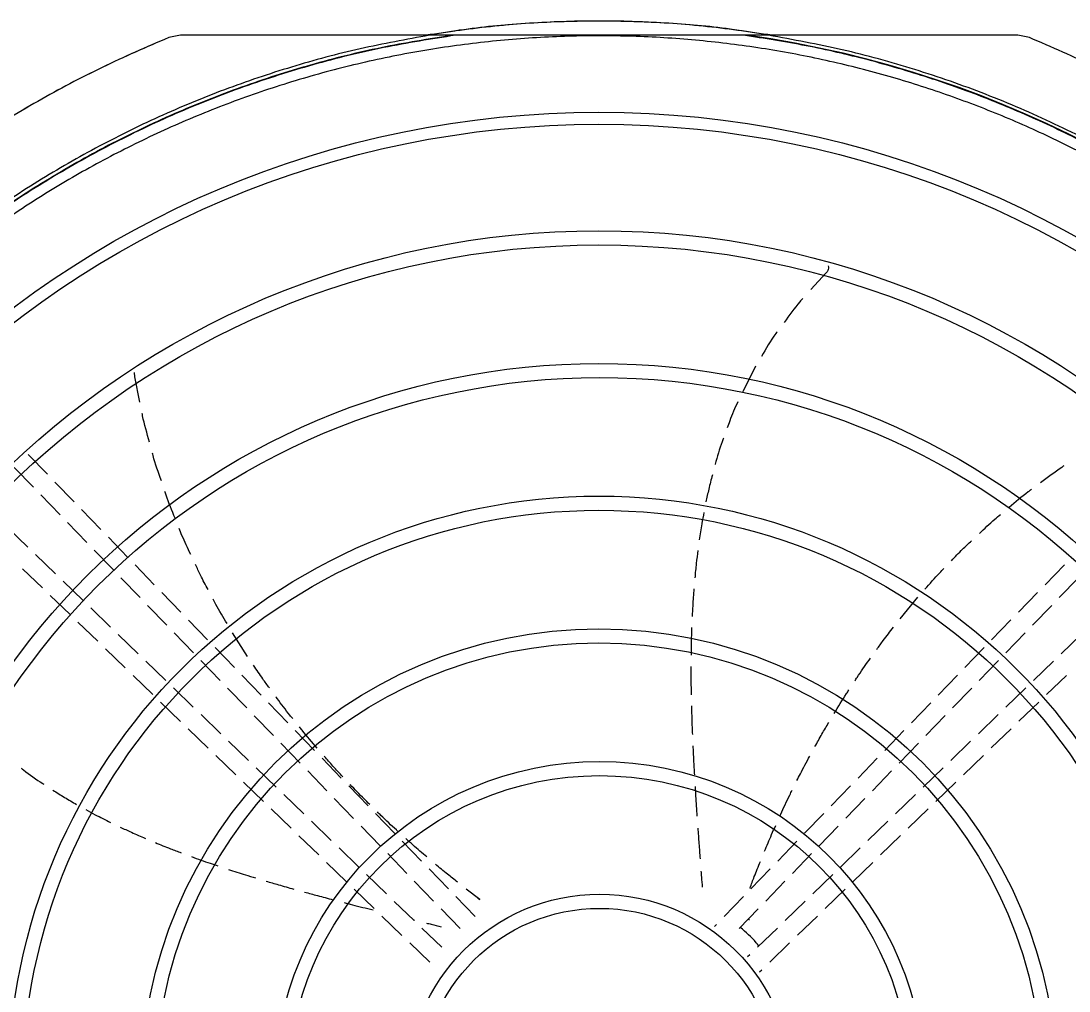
# Model space of a CAD drawing. Extents: x -24 to 296, y -58 to 147.
# Drawn here: x 81.05 to 91.8, y 38.06 to 48.02 of the extents above; entities that cross this region are included whole.
import ezdxf

# ---------------------------------------------------------------- set-up
doc = ezdxf.new("R2010")
doc.units = 0
doc.header["$MEASUREMENT"] = 0
doc.layers.get('0').update_dxf_attribs({"linetype": 'CONTINUOUS'})

msp = doc.modelspace()

# ---------------------------------------------------------------- linework, layer by layer
at = {"color": 7, "linetype": 'Continuous', "lineweight": 25}
for p, q in [((82.68736, 47.87206), (82.56787, 47.84851)), ((82.56787, 47.84851), (82.56865, 47.84851)), ((82.68814, 47.87206), (82.56865, 47.84851)), ((82.68814, 47.87206), (82.68736, 47.87206)), ((85.24485, 47.87206), (82.68814, 47.87206)), ((85.48036, 47.87205), (85.24485, 47.87206)), ((88.72103, 47.87206), (88.4942, 47.87206)), ((91.27776, 47.87206), (88.72103, 47.87206)), ((91.39725, 47.84851), (91.27776, 47.87206)), ((89.31307, 45.4356), (89.15528, 45.26202)), ((82.21989, 44.36765), (82.21631, 44.40993)), ((82.22054, 44.36765), (82.2169, 44.41032)), ((88.5872, 44.47569), (88.45609, 44.2145)), ((82.22054, 44.36765), (82.21989, 44.36765)), ((82.2726, 44.10681), (82.22054, 44.36765)), ((81.32411, 43.36764), (81.12743, 43.57106)), ((80.98183, 43.43844), (81.17962, 43.23388)), ((81.59831, 43.08406), (81.40128, 43.28784)), ((81.25569, 43.15521), (81.45345, 42.95069)), ((81.87165, 42.80137), (81.67467, 43.00508)), ((81.12262, 42.62021), (80.91917, 42.81692)), ((81.53023, 42.87127), (81.72704, 42.66773)), ((82.14619, 42.51743), (81.949, 42.72137)), ((81.80334, 42.58882), (82.00036, 42.38505)), ((81.40566, 42.34653), (81.2014, 42.54403)), ((81.06888, 42.39834), (81.27227, 42.20169)), ((82.4199, 42.23434), (82.22214, 42.43888)), ((91.75605, 42.43945), (91.55782, 42.23444)), ((81.68905, 42.07252), (81.48524, 42.26959)), ((82.07759, 42.30518), (82.27462, 42.10141)), ((91.70388, 42.10231), (91.90042, 42.30557)), ((82.69352, 41.95136), (82.49589, 42.15575)), ((91.4815, 42.15551), (91.28427, 41.95153)), ((81.35184, 42.12475), (81.55578, 41.92756)), ((90.07074, 41.88444), (90.2533, 42.10491)), ((81.9716, 41.79931), (81.7674, 41.99676)), ((82.3511, 42.02231), (82.54837, 41.81829)), ((91.4302, 41.81926), (91.6266, 42.02238)), ((81.63521, 41.85075), (81.83935, 41.65337)), ((82.96721, 41.6683), (82.77073, 41.87151)), ((91.20742, 41.87205), (91.01034, 41.66823)), ((82.2541, 41.52617), (82.05095, 41.72259)), ((82.62453, 41.73952), (82.82171, 41.53559)), ((83.37621, 41.49896), (83.22397, 41.7391)), ((91.15584, 41.53551), (91.3538, 41.74024)), ((91.92741, 41.7233), (91.72284, 41.52549)), ((81.91809, 41.57723), (82.1225, 41.37959)), ((83.24177, 41.38435), (83.0447, 41.58816)), ((90.93379, 41.58905), (90.73685, 41.38537)), ((82.53798, 41.25167), (82.33439, 41.44853)), ((82.89821, 41.45647), (83.09577, 41.25215)), ((90.88232, 41.25263), (91.07972, 41.45679)), ((91.64351, 41.44879), (91.44075, 41.25275)), ((82.20186, 41.30286), (82.40505, 41.10639)), ((83.51606, 41.10067), (83.31864, 41.30484)), ((90.66021, 41.30611), (90.46291, 41.10206)), ((91.57213, 41.10596), (91.77662, 41.30368)), ((82.82051, 40.9785), (82.61747, 41.17482)), ((83.17172, 41.1736), (83.36917, 40.96939)), ((90.60874, 40.96968), (90.80578, 41.17347)), ((91.36058, 41.17523), (91.1571, 40.97848)), ((82.48524, 41.02886), (82.68926, 40.83158)), ((83.78923, 40.81814), (83.59238, 41.02173)), ((90.38527, 41.02176), (90.18826, 40.818)), ((91.28929, 40.83248), (91.4936, 41.03002)), ((83.10425, 40.70414), (82.90059, 40.90107)), ((83.44609, 40.88984), (83.64273, 40.68647)), ((90.33555, 40.68714), (90.53258, 40.89092)), ((91.0777, 40.90171), (90.87386, 40.70461)), ((82.76858, 40.75489), (82.97283, 40.5574)), ((91.0062, 40.55876), (91.21014, 40.75595)), ((84.06435, 40.53361), (83.86676, 40.73796)), ((90.11094, 40.73804), (89.91354, 40.53388)), ((83.38731, 40.43046), (83.18277, 40.62822)), ((83.71914, 40.60745), (83.91663, 40.40319)), ((90.06127, 40.40348), (90.25821, 40.60716)), ((90.79426, 40.62765), (90.59048, 40.43061)), ((83.05174, 40.4811), (83.25558, 40.28401)), ((84.33866, 40.24991), (84.14083, 40.45451)), ((89.83681, 40.45453), (89.63965, 40.25061)), ((90.72201, 40.28397), (90.92591, 40.48112)), ((83.67039, 40.15674), (83.46675, 40.35364)), ((83.9935, 40.32369), (84.19065, 40.1198)), ((89.78741, 40.12024), (89.98434, 40.32391)), ((90.51153, 40.35427), (90.30755, 40.15704)), ((83.33566, 40.20658), (83.53992, 40.00907)), ((84.61313, 39.96605), (84.41533, 40.17062)), ((89.56255, 40.17087), (89.36481, 39.96637)), ((90.43803, 40.00939), (90.64225, 40.20685)), ((83.95287, 39.88361), (83.74913, 40.08061)), ((84.26684, 40.04099), (84.46438, 39.83669)), ((89.51366, 39.83712), (89.71063, 40.04083)), ((90.22904, 40.08113), (90.02473, 39.88358)), ((83.6185, 39.9331), (83.82322, 39.73515)), ((90.15528, 39.73599), (90.35902, 39.93299)), ((84.23604, 39.60981), (84.03286, 39.80626)), ((84.88723, 39.68256), (84.68956, 39.887)), ((89.28797, 39.8869), (89.09068, 39.68286)), ((89.94582, 39.80728), (89.74152, 39.60974)), ((84.54079, 39.75766), (84.73756, 39.55417)), ((89.24038, 39.55448), (89.43687, 39.7577)), ((83.90307, 39.65794), (84.10696, 39.4608)), ((85.16263, 39.39774), (84.96461, 39.60253)), ((89.0132, 39.60273), (88.81588, 39.39865)), ((89.8707, 39.46083), (90.07576, 39.65911)), ((84.51988, 39.33536), (84.31581, 39.53268)), ((84.81474, 39.47434), (85.01198, 39.27036)), ((88.96646, 39.27119), (89.16308, 39.47454)), ((89.66267, 39.5335), (89.45805, 39.33566)), ((84.18649, 39.3839), (84.39144, 39.18574)), ((89.58652, 39.18605), (89.79211, 39.38484)), ((84.80217, 39.06242), (84.59862, 39.25923)), ((85.43781, 39.11314), (85.23882, 39.31894)), ((88.73881, 39.31894), (88.54008, 39.11341)), ((89.37967, 39.25987), (89.17497, 39.06195)), ((85.0876, 39.19214), (85.28581, 38.98715)), ((88.69209, 38.98743), (88.88969, 39.19179)), ((84.47048, 39.10931), (84.67493, 38.91162)), ((85.71348, 38.82803), (85.51505, 39.03325)), ((85.75863, 39.00331), (85.62072, 39.10947)), ((88.46288, 39.03357), (88.26485, 38.82876)), ((89.30241, 38.91134), (89.50782, 39.10996)), ((85.08545, 38.78851), (84.88242, 38.98482)), ((85.736, 39.02024), (85.73545, 39.02023)), ((85.75277, 39.00758), (85.75843, 39.00331)), ((85.75843, 39.00331), (85.75863, 39.00331)), ((89.09577, 38.98536), (88.89253, 38.78885)), ((84.7554, 38.83381), (84.95994, 38.63605)), ((85.36238, 38.90796), (85.55884, 38.70477)), ((88.41883, 38.70482), (88.61568, 38.9084)), ((89.01805, 38.6364), (89.22289, 38.83446)), ((85.07942, 38.79433), (85.08848, 38.79212)), ((85.36959, 38.51377), (85.16542, 38.71119)), ((88.18734, 38.74859), (88.16562, 38.72613)), ((88.81239, 38.71136), (88.60861, 38.51432)), ((85.04022, 38.55842), (85.24535, 38.36008)), ((88.73317, 38.36094), (88.9377, 38.5587)), ((88.52931, 38.43765), (88.50727, 38.41634)), ((88.63029, 38.26147), (88.65327, 38.28368))]:
    msp.add_line(p, q, dxfattribs=at)
for centre, radius in [((86.98215, 37.08527), 9.99706), ((86.98215, 37.08465), 9.87436), ((86.98215, 37.08527), 8.78089), ((86.98215, 37.08465), 8.63615), ((86.98215, 37.08465), 7.41998), ((86.98834, 37.08475), 7.27453), ((86.98215, 37.08465), 6.05846), ((86.98215, 37.08465), 5.9131), ((86.98215, 37.08465), 4.69694), ((86.98215, 37.08465), 4.55158), ((86.98834, 37.08465), 3.33542), ((86.98834, 37.08475), 3.18997), ((86.98834, 37.08465), 1.9739), ((86.98834, 37.08475), 1.82845)]:
    msp.add_circle(centre, radius)
msp.add_arc((86.98726, 37.08465), 10.89215, 277.952419, 82.047581, dxfattribs=at)
for points, knots in [([(88.75874, 47.87206), (88.52324, 47.90628), (88.05225, 47.97473), (87.33914, 48.01891), (86.6252, 48.01891), (85.91209, 47.97473), (85.4411, 47.90628), (85.2056, 47.87206)], [0, 0, 0, 0, 0.20000006, 0.40000001, 0.59999999, 0.79999994, 1, 1, 1, 1]), ([(88.68997, 47.87887), (88.56942, 47.89877), (88.22737, 47.95523), (87.65765, 48.00299), (86.9844, 48.02587), (86.31113, 48.00329), (85.74014, 47.95562), (85.39682, 47.89908), (85.27502, 47.87902)], [0, 0, 0, 0, 0.10683841, 0.30314296, 0.49944752, 0.69575221, 0.89205686, 1, 1, 1, 1]), ([(85.24485, 47.87206), (85.00625, 47.82889), (84.52906, 47.74256), (83.8262, 47.55307), (83.13677, 47.32065), (82.46452, 47.04198), (81.81223, 46.71946), (81.1829, 46.35416), (80.57907, 45.948), (80.00429, 45.50196), (79.45786, 45.02099), (79.12214, 44.67105), (78.95428, 44.49608)], [0, 0, 0, 0, 0.09999998, 0.20000011, 0.30000004, 0.40000004, 0.50000007, 0.60000006, 0.70000007, 0.80000001, 0.90000002, 1, 1, 1, 1]), ([(85.48036, 47.87205), (85.23521, 47.83286), (84.74492, 47.75447), (84.02185, 47.57354), (83.31213, 47.34723), (82.61971, 47.07199), (81.94765, 46.75037), (81.29919, 46.38348), (80.67711, 45.97334), (80.08523, 45.52101), (79.52292, 45.03174), (79.17796, 44.67463), (79.00548, 44.49607)], [0, 0, 0, 0, 0.09999995, 0.19999994, 0.30000004, 0.39999999, 0.49999996, 0.59999997, 0.69999999, 0.8, 0.89999999, 1, 1, 1, 1]), ([(85.50881, 47.87205), (85.26285, 47.83337), (84.77092, 47.75599), (84.04532, 47.57614), (83.33305, 47.35061), (82.6381, 47.07581), (81.96356, 46.75431), (81.3127, 46.38721), (80.68833, 45.97656), (80.09431, 45.52343), (79.53001, 45.03311), (79.18389, 44.67509), (79.01083, 44.49608)], [0, 0, 0, 0, 0.1, 0.20000001, 0.29999999, 0.39999993, 0.50000004, 0.6, 0.69999999, 0.80000002, 0.90000003, 1, 1, 1, 1]), ([(79.15686, 29.67323), (79.29939, 29.5275), (79.58654, 29.23391), (80.05139, 28.82273), (80.54397, 28.4322), (81.06524, 28.06741), (81.61326, 27.73023), (82.18599, 27.42362), (82.78079, 27.1501), (83.39428, 26.91205), (84.02345, 26.71121), (84.66497, 26.549), (85.31523, 26.42645), (85.97052, 26.34414), (86.62723, 26.30218), (87.28192, 26.30026), (87.93048, 26.33765), (88.56948, 26.41313), (89.19576, 26.52507), (89.80709, 26.67179), (90.401, 26.85127), (90.97829, 27.06239), (91.54269, 27.30589), (92.0974, 27.58379), (92.64225, 27.89745), (93.17406, 28.24666), (93.69004, 28.63109), (94.18678, 29.04975), (94.66094, 29.50117), (95.10905, 29.98307), (95.5284, 30.4933), (95.91643, 31.0293), (96.27085, 31.58809), (96.58974, 32.16644), (96.87168, 32.76104), (97.11566, 33.36857), (97.32085, 33.98495), (97.48712, 34.60654), (97.61481, 35.2298), (97.70466, 35.85204), (97.75763, 36.47021), (97.77506, 37.08465), (97.75763, 37.69909), (97.70466, 38.31725), (97.61481, 38.93949), (97.48713, 39.56275), (97.32085, 40.18435), (97.11566, 40.80073), (96.87168, 41.40825), (96.58975, 42.00285), (96.27085, 42.58121), (95.91643, 43.14), (95.5284, 43.67599), (95.10906, 44.18622), (94.66095, 44.66812), (94.18679, 45.11955), (93.69005, 45.53821), (93.17407, 45.92265), (92.64226, 46.27184), (92.09742, 46.58551), (91.5427, 46.86342), (90.9783, 47.10692), (90.40101, 47.31803), (89.8071, 47.49751), (89.19578, 47.64423), (88.56949, 47.75618), (87.93048, 47.83165), (87.28193, 47.86905), (86.62725, 47.86713), (85.97054, 47.82517), (85.31524, 47.74286), (84.66498, 47.62031), (84.02346, 47.4581), (83.3943, 47.25726), (82.78081, 47.01922), (82.186, 46.74569), (81.61327, 46.43908), (81.06525, 46.1019), (80.54398, 45.73712), (80.0514, 45.34658), (79.58654, 44.93541), (79.29939, 44.64181), (79.15686, 44.49608)], [0, 0, 0, 0, 0.01189592, 0.02396584, 0.03619649, 0.04857359, 0.06108194, 0.07373471, 0.0864717, 0.09927432, 0.11212355, 0.12500004, 0.13787625, 0.15072533, 0.16352795, 0.17626509, 0.18891813, 0.20142621, 0.21380317, 0.22603385, 0.23810393, 0.25000004, 0.2618959, 0.27396585, 0.28619652, 0.29857361, 0.31108196, 0.32373474, 0.33647171, 0.34927432, 0.36212355, 0.37500004, 0.38787624, 0.40072531, 0.41352793, 0.42626506, 0.4389181, 0.45142619, 0.46380314, 0.47603381, 0.48810388, 0.50000001, 0.51189586, 0.52396581, 0.53619649, 0.54857357, 0.56108191, 0.57373469, 0.58647168, 0.59927428, 0.6121235, 0.62499999, 0.63787621, 0.65072529, 0.66352791, 0.67626502, 0.68891805, 0.70142614, 0.71380312, 0.72603376, 0.73810387, 0.74999998, 0.76189582, 0.77396578, 0.78619645, 0.79857355, 0.81108188, 0.82373468, 0.83647168, 0.84927427, 0.86212351, 0.87499998, 0.88787621, 0.90072531, 0.91352792, 0.92626504, 0.93891808, 0.95142617, 0.96380314, 0.97603381, 0.98810396, 1, 1, 1, 1]), ([(82.56787, 47.84851), (82.33908, 47.74967), (81.8815, 47.55199), (81.22093, 47.20055), (80.58342, 46.80984), (79.97043, 46.38075), (79.5866, 46.06275), (79.39468, 45.90375)], [0, 0, 0, 0, 0.1999999, 0.39999997, 0.59999992, 0.79999992, 1, 1, 1, 1]), ([(82.56865, 47.84851), (82.33986, 47.74967), (81.88229, 47.55199), (81.22171, 47.20055), (80.58421, 46.80984), (79.97121, 46.38075), (79.58738, 46.06275), (79.39546, 45.90375)], [0, 0, 0, 0, 0.1999999, 0.39999997, 0.59999992, 0.79999992, 1, 1, 1, 1]), ([(85.50881, 47.87206), (85.50182, 47.87206), (85.49251, 47.87206), (85.48361, 47.87206), (85.48097, 47.87206), (85.48055, 47.87206), (85.48036, 47.87206)], [0, 0, 0, 0, 0.63974279, 0.8525965, 0.93200225, 1, 1, 1, 1]), ([(88.46585, 47.87206), (88.42409, 47.87206), (88.32816, 47.87206), (88.16154, 47.87206), (87.98861, 47.87206), (87.8148, 47.87206), (87.64567, 47.87206), (87.44994, 47.87206), (87.21983, 47.87206), (86.99106, 47.87206), (86.78666, 47.87206), (86.62301, 47.87206), (86.47838, 47.87206), (86.34426, 47.87206), (86.22258, 47.87206), (86.11065, 47.87206), (85.97077, 47.87206), (85.81184, 47.87206), (85.64537, 47.87206), (85.54946, 47.87206), (85.50881, 47.87206)], [0, 0, 0, 0, 0.04324317, 0.09933434, 0.16898775, 0.21860555, 0.2752728, 0.34015491, 0.4166497, 0.50809633, 0.57162648, 0.62346281, 0.67367881, 0.71796208, 0.75916534, 0.79680324, 0.83124432, 0.90075693, 0.95793437, 1, 1, 1, 1]), ([(88.46584, 26.29726), (88.68027, 26.33043), (89.10912, 26.39676), (89.74341, 26.54477), (90.36823, 26.72766), (90.98088, 26.94829), (91.57929, 27.20492), (92.16129, 27.49689), (92.72481, 27.8231), (93.26783, 28.18239), (93.78842, 28.57348), (94.28472, 28.99497), (94.75496, 29.44536), (95.19745, 29.92303), (95.61061, 30.42629), (95.99297, 30.95332), (96.34316, 31.50226), (96.65994, 32.07114), (96.94216, 32.65793), (97.18883, 33.26052), (97.39906, 33.87678), (97.5721, 34.50449), (97.70733, 35.14143), (97.80427, 35.7853), (97.86258, 36.43381), (97.88203, 37.08465), (97.86257, 37.73549), (97.80427, 38.384), (97.70733, 39.02787), (97.5721, 39.6648), (97.39906, 40.29252), (97.18884, 40.90878), (96.94217, 41.51137), (96.65994, 42.09816), (96.34317, 42.66704), (95.99298, 43.21598), (95.61062, 43.74301), (95.19745, 44.24627), (94.75497, 44.72394), (94.28473, 45.17433), (93.78843, 45.59582), (93.26784, 45.98691), (92.72482, 46.3462), (92.1613, 46.67241), (91.5793, 46.96439), (90.98089, 47.22102), (90.36824, 47.44164), (89.74342, 47.62453), (89.10913, 47.77254), (88.68028, 47.83888), (88.46585, 47.87205)], [0, 0, 0, 0, 0.02083334, 0.04166665, 0.06250003, 0.08333335, 0.10416665, 0.125, 0.1458333, 0.16666668, 0.18749997, 0.20833336, 0.22916668, 0.25000001, 0.27083332, 0.29166664, 0.31250001, 0.33333334, 0.35416664, 0.37499996, 0.39583334, 0.41666666, 0.43749998, 0.4583333, 0.47916665, 0.5, 0.5208333, 0.54166664, 0.5625, 0.58333332, 0.60416664, 0.62499998, 0.64583333, 0.66666665, 0.68749999, 0.70833331, 0.72916664, 0.74999997, 0.77083333, 0.79166666, 0.81249999, 0.83333331, 0.85416669, 0.875, 0.89583335, 0.91666666, 0.9375, 0.95833334, 0.97916668, 1, 1, 1, 1]), ([(88.4942, 47.87206), (88.494, 47.87206), (88.49356, 47.87206), (88.49089, 47.87206), (88.48201, 47.87206), (88.47275, 47.87206), (88.46585, 47.87206)], [0, 0, 0, 0, 0.0693699, 0.15028831, 0.36656205, 1, 1, 1, 1]), ([(88.72105, 26.29725), (88.97391, 26.3433), (89.47963, 26.43539), (90.22346, 26.64089), (90.9518, 26.8945), (91.66022, 27.19985), (92.34541, 27.5541), (93.00391, 27.95585), (93.63245, 28.40299), (94.22791, 28.89335), (94.78732, 29.42445), (95.3079, 29.99367), (95.78706, 30.59817), (96.22242, 31.23494), (96.6118, 31.90082), (96.95327, 32.59249), (97.24513, 33.30652), (97.48594, 34.03934), (97.67449, 34.78731), (97.80983, 35.54672), (97.89132, 36.31377), (97.91852, 37.08466), (97.89131, 37.85556), (97.80983, 38.62261), (97.67448, 39.38201), (97.48593, 40.12999), (97.24513, 40.86281), (96.95326, 41.57683), (96.61179, 42.2685), (96.2224, 42.93438), (95.78705, 43.57116), (95.30789, 44.17565), (94.78731, 44.74487), (94.2279, 45.27598), (93.63244, 45.76632), (93.00389, 46.21347), (92.34539, 46.61522), (91.6602, 46.96947), (90.95178, 47.27481), (90.22344, 47.52842), (89.47961, 47.73393), (88.97389, 47.82601), (88.72103, 47.87206)], [0, 0, 0, 0, 0.02500002, 0.05000002, 0.07500002, 0.10000003, 0.12499999, 0.15000004, 0.17499999, 0.20000003, 0.22500003, 0.25, 0.27500001, 0.30000002, 0.325, 0.35000002, 0.375, 0.4, 0.42500002, 0.45000001, 0.47500003, 0.50000003, 0.52499999, 0.55000001, 0.57500001, 0.6, 0.62500003, 0.65, 0.67500002, 0.70000003, 0.72500002, 0.75000002, 0.77499999, 0.80000001, 0.825, 0.85000003, 0.87500003, 0.89999998, 0.92500001, 0.95, 0.975, 1, 1, 1, 1]), ([(94.57043, 45.90375), (94.37852, 46.06275), (93.99468, 46.38075), (93.38169, 46.80984), (92.74419, 47.20055), (92.08361, 47.55199), (91.62604, 47.74967), (91.39725, 47.84851)], [0, 0, 0, 0, 0.20000021, 0.40000034, 0.60000016, 0.8000001, 1, 1, 1, 1]), ([(89.33181, 45.50782), (89.33221, 45.50701), (89.33625, 45.49881), (89.33698, 45.48064), (89.33037, 45.45559), (89.31905, 45.44252), (89.31307, 45.4356)], [0, 0, 0, 0, 0.03441779, 0.34674817, 0.65470446, 1, 1, 1, 1]), ([(89.07212, 45.17054), (89.0621, 45.15965), (88.99235, 45.08392), (88.93306, 44.99898), (88.88228, 44.92624)], [0, 0, 0, 0, 0.14368106, 1, 1, 1, 1]), ([(88.80864, 44.82891), (88.80431, 44.82322), (88.74373, 44.7437), (88.69435, 44.65608), (88.64851, 44.57473)], [0, 0, 0, 0, 0.07155229, 1, 1, 1, 1]), ([(88.40531, 44.11129), (88.37667, 44.0461), (88.33806, 43.9582), (88.30586, 43.86766), (88.29754, 43.84428)], [0, 0, 0, 0, 0.74172959, 1, 1, 1, 1]), ([(82.37136, 43.69729), (82.34511, 43.78725), (82.31673, 43.8845), (82.29725, 43.98326), (82.29579, 43.99067)], [0, 0, 0, 0, 0.92498512, 1, 1, 1, 1]), ([(88.2593, 43.73884), (88.25478, 43.72644), (88.2226, 43.63829), (88.19398, 43.54746), (88.17356, 43.46822), (88.17328, 43.46714)], [0, 0, 0, 0, 0.13901916, 0.98836936, 1, 1, 1, 1]), ([(82.49241, 43.3003), (82.46166, 43.38622), (82.42804, 43.48016), (82.40311, 43.57622), (82.40098, 43.58442)], [0, 0, 0, 0, 0.91463814, 1, 1, 1, 1]), ([(91.51176, 43.28171), (91.58326, 43.33691), (91.66225, 43.39789), (91.74593, 43.45127), (91.75386, 43.45633)], [0, 0, 0, 0, 0.9052251, 1, 1, 1, 1]), ([(88.14581, 43.3607), (88.13267, 43.31187), (88.10802, 43.22026), (88.08874, 43.12736), (88.07973, 43.08398)], [0, 0, 0, 0, 0.53302143, 1, 1, 1, 1]), ([(82.63431, 42.91613), (82.60092, 42.99464), (82.56231, 43.08539), (82.53213, 43.17884), (82.52806, 43.19144)], [0, 0, 0, 0, 0.86519445, 1, 1, 1, 1]), ([(91.19091, 43.02884), (91.25436, 43.08405), (91.32843, 43.14849), (91.40765, 43.20579), (91.419, 43.21401)], [0, 0, 0, 0, 0.85662034, 1, 1, 1, 1]), ([(88.05827, 42.97534), (88.05088, 42.93691), (88.03299, 42.844), (88.0193, 42.75038), (88.01127, 42.69548)], [0, 0, 0, 0, 0.41362392, 1, 1, 1, 1]), ([(90.88558, 42.7601), (90.93664, 42.80979), (91.00647, 42.87775), (91.08184, 42.93901), (91.10211, 42.95548)], [0, 0, 0, 0, 0.73116059, 1, 1, 1, 1]), ([(82.79465, 42.54517), (82.76303, 42.60934), (82.72004, 42.69659), (82.68512, 42.78704), (82.67588, 42.81095)], [0, 0, 0, 0, 0.73556522, 1, 1, 1, 1]), ([(87.99653, 42.58629), (87.99061, 42.54152), (87.97824, 42.44787), (87.96978, 42.35378), (87.96536, 42.30467)], [0, 0, 0, 0, 0.47798608, 1, 1, 1, 1]), ([(90.5977, 42.48056), (90.63518, 42.52033), (90.70139, 42.59056), (90.77257, 42.65544), (90.80344, 42.68358)], [0, 0, 0, 0, 0.56623899, 1, 1, 1, 1]), ([(82.97256, 42.1832), (82.94586, 42.23196), (82.89949, 42.31662), (82.85976, 42.40437), (82.84291, 42.44157)], [0, 0, 0, 0, 0.57600757, 1, 1, 1, 1]), ([(90.32622, 42.18744), (90.37563, 42.24453), (90.4384, 42.31704), (90.50532, 42.38545), (90.51956, 42.4)], [0, 0, 0, 0, 0.78724041, 1, 1, 1, 1]), ([(87.95564, 42.19328), (87.95107, 42.13507), (87.94365, 42.04042), (87.9395, 41.9456), (87.9379, 41.9091)], [0, 0, 0, 0, 0.61508368, 1, 1, 1, 1]), ([(83.16684, 41.83571), (83.12757, 41.90072), (83.07817, 41.98252), (83.03393, 42.067), (83.02486, 42.08433)], [0, 0, 0, 0, 0.79481491, 1, 1, 1, 1]), ([(87.93266, 41.79664), (87.93025, 41.72554), (87.92702, 41.63001), (87.92629, 41.53446), (87.92611, 41.51004)], [0, 0, 0, 0, 0.74440751, 1, 1, 1, 1]), ([(89.83205, 41.57029), (89.85411, 41.60104), (89.90932, 41.67802), (89.96788, 41.75247), (90.00305, 41.79719)], [0, 0, 0, 0, 0.39944591, 1, 1, 1, 1]), ([(83.60143, 41.17475), (83.57867, 41.20567), (83.52267, 41.28175), (83.47009, 41.36024), (83.43888, 41.40683)], [0, 0, 0, 0, 0.40642054, 1, 1, 1, 1]), ([(87.925, 41.39609), (87.92499, 41.39599), (87.92426, 41.33195), (87.92519, 41.23496), (87.92705, 41.13811), (87.92769, 41.10517)], [0, 0, 0, 0, 0.00104442, 0.66025061, 1, 1, 1, 1]), ([(89.60625, 41.2464), (89.61422, 41.25859), (89.66142, 41.33077), (89.71483, 41.40902), (89.76193, 41.47375), (89.76664, 41.48021)], [0, 0, 0, 0, 0.15458064, 0.9155957, 1, 1, 1, 1]), ([(83.83991, 40.85978), (83.83037, 40.87163), (83.77592, 40.93931), (83.71803, 41.0142), (83.67145, 41.07841), (83.66719, 41.08429)], [0, 0, 0, 0, 0.16161629, 0.92321009, 1, 1, 1, 1]), ([(89.395, 40.91388), (89.43623, 40.98164), (89.48513, 41.06198), (89.53742, 41.14144), (89.5456, 41.15388)], [0, 0, 0, 0, 0.84343876, 1, 1, 1, 1]), ([(87.92986, 40.99112), (87.93112, 40.94394), (87.93371, 40.84598), (87.93773, 40.74808), (87.93981, 40.69732)], [0, 0, 0, 0, 0.48157207, 1, 1, 1, 1]), ([(84.09081, 40.55626), (84.03871, 40.61687), (83.97721, 40.68843), (83.91758, 40.76298), (83.90846, 40.77438)], [0, 0, 0, 0, 0.84707943, 1, 1, 1, 1]), ([(89.19783, 40.57254), (89.22141, 40.61546), (89.2665, 40.69756), (89.31589, 40.78046), (89.33947, 40.82003)], [0, 0, 0, 0, 0.52277898, 1, 1, 1, 1]), ([(87.94484, 40.58081), (87.94708, 40.53223), (87.95167, 40.4326), (87.95747, 40.33304), (87.96044, 40.28201)], [0, 0, 0, 0, 0.48754648, 1, 1, 1, 1]), ([(84.35472, 40.26324), (84.32068, 40.29945), (84.2568, 40.36738), (84.19347, 40.43967), (84.1639, 40.47342)], [0, 0, 0, 0, 0.53304752, 1, 1, 1, 1]), ([(89.01327, 40.22333), (89.02471, 40.24641), (89.0657, 40.32919), (89.11155, 40.41437), (89.1446, 40.4758)], [0, 0, 0, 0, 0.27889732, 1, 1, 1, 1]), ([(81.05372, 40.35216), (81.06187, 40.34578), (81.13355, 40.28971), (81.21149, 40.23437), (81.28328, 40.18877), (81.28693, 40.18646)], [0, 0, 0, 0, 0.10855999, 0.95473773, 1, 1, 1, 1]), ([(81.38069, 40.12679), (81.42006, 40.1012), (81.49906, 40.04984), (81.58093, 40.00317), (81.62201, 39.97975)], [0, 0, 0, 0, 0.49831673, 1, 1, 1, 1]), ([(84.62995, 39.9799), (84.61088, 39.99853), (84.54469, 40.06319), (84.47768, 40.13324), (84.42997, 40.18312)], [0, 0, 0, 0, 0.28801389, 1, 1, 1, 1]), ([(87.96742, 40.1637), (87.96942, 40.13107), (87.97565, 40.02933), (87.98263, 39.92762), (87.98736, 39.85853)], [0, 0, 0, 0, 0.32073884, 1, 1, 1, 1]), ([(88.84062, 39.86577), (88.84255, 39.87009), (88.87323, 39.93864), (88.91395, 40.02479), (88.95577, 40.10825), (88.96384, 40.12434)], [0, 0, 0, 0, 0.0515203, 0.81709371, 1, 1, 1, 1]), ([(81.71924, 39.92578), (81.75078, 39.90839), (81.83363, 39.86271), (81.91846, 39.8208), (81.971, 39.79484)], [0, 0, 0, 0, 0.38063605, 1, 1, 1, 1]), ([(84.91583, 39.70626), (84.91183, 39.70987), (84.85569, 39.76058), (84.78664, 39.82557), (84.72097, 39.89034), (84.70889, 39.90226)], [0, 0, 0, 0, 0.05896179, 0.82678494, 1, 1, 1, 1]), ([(82.06942, 39.74778), (82.10769, 39.72953), (82.19339, 39.68865), (82.28072, 39.65137), (82.32904, 39.63074)], [0, 0, 0, 0, 0.44658647, 1, 1, 1, 1]), ([(87.99592, 39.73706), (87.99779, 39.71051), (88.0034, 39.63107), (88.01115, 39.52629), (88.01701, 39.44804), (88.0189, 39.42269)], [0, 0, 0, 0, 0.25338042, 0.75820199, 1, 1, 1, 1]), ([(88.68049, 39.4988), (88.70397, 39.55543), (88.74005, 39.64245), (88.78096, 39.73292), (88.79525, 39.76451)], [0, 0, 0, 0, 0.65078455, 1, 1, 1, 1]), ([(82.431, 39.58774), (82.48233, 39.56651), (82.57031, 39.53013), (82.65947, 39.49682), (82.6966, 39.48294)], [0, 0, 0, 0, 0.58350666, 1, 1, 1, 1]), ([(85.2161, 39.44019), (85.1687, 39.48065), (85.09721, 39.54167), (85.02393, 39.60838), (84.99925, 39.63085)], [0, 0, 0, 0, 0.6631535, 1, 1, 1, 1]), ([(82.80164, 39.44351), (82.86574, 39.42028), (82.95586, 39.38761), (83.04679, 39.35733), (83.07306, 39.34858)], [0, 0, 0, 0, 0.71116452, 1, 1, 1, 1]), ([(85.53042, 39.18093), (85.49658, 39.20771), (85.42199, 39.26673), (85.34518, 39.3312), (85.30322, 39.36643)], [0, 0, 0, 0, 0.45365536, 1, 1, 1, 1]), ([(88.53096, 39.12054), (88.54546, 39.15953), (88.5786, 39.24864), (88.61622, 39.34152), (88.63737, 39.39377)], [0, 0, 0, 0, 0.43754448, 1, 1, 1, 1]), ([(83.18046, 39.31264), (83.23851, 39.29381), (83.33108, 39.26378), (83.42421, 39.23562), (83.45895, 39.22512)], [0, 0, 0, 0, 0.62701032, 1, 1, 1, 1]), ([(88.02841, 39.2962), (88.02996, 39.27558), (88.03416, 39.21986), (88.03838, 39.16418), (88.04103, 39.1291)], [0, 0, 0, 0, 0.37004927, 1, 1, 1, 1]), ([(83.56704, 39.19236), (83.60946, 39.17981), (83.70388, 39.15189), (83.79868, 39.12534), (83.8509, 39.11071)], [0, 0, 0, 0, 0.4492195, 1, 1, 1, 1]), ([(83.96182, 39.07998), (84.0059, 39.06787), (84.1027, 39.04128), (84.19982, 39.01587), (84.2527, 39.00203)], [0, 0, 0, 0, 0.45544393, 1, 1, 1, 1]), ([(84.36685, 38.97229), (84.39525, 38.96495), (84.49416, 38.93939), (84.59326, 38.91454), (84.66391, 38.89682)], [0, 0, 0, 0, 0.28717143, 1, 1, 1, 1]), ([(85.736, 39.02023), (85.73651, 39.01985), (85.73757, 39.01906), (85.7414, 39.01616), (85.74669, 39.01217), (85.75074, 39.00911), (85.75277, 39.00758)], [0, 0, 0, 0, 0.2360288, 0.48492993, 0.74046576, 1, 1, 1, 1]), ([(85.21144, 38.76214), (85.22806, 38.7581), (85.27888, 38.74572), (85.32966, 38.73337), (85.36384, 38.72506)], [0, 0, 0, 0, 0.32699072, 1, 1, 1, 1]), ([(88.62221, 38.52748), (88.6134, 38.5387), (88.55779, 38.60948), (88.48917, 38.66833), (88.43143, 38.71785)], [0, 0, 0, 0, 0.15857925, 1, 1, 1, 1]), ([(88.52779, 38.79398), (88.52701, 38.79444), (88.52489, 38.7957), (88.51971, 38.79747), (88.5142, 38.79875), (88.50992, 38.79826), (88.5091, 38.79817)], [0, 0, 0, 0, 0.15949577, 0.43227039, 0.89123346, 1, 1, 1, 1])]:
    msp.add_open_spline(points, degree=3, knots=knots, dxfattribs=at)

doc.saveas('drawing.dxf')
